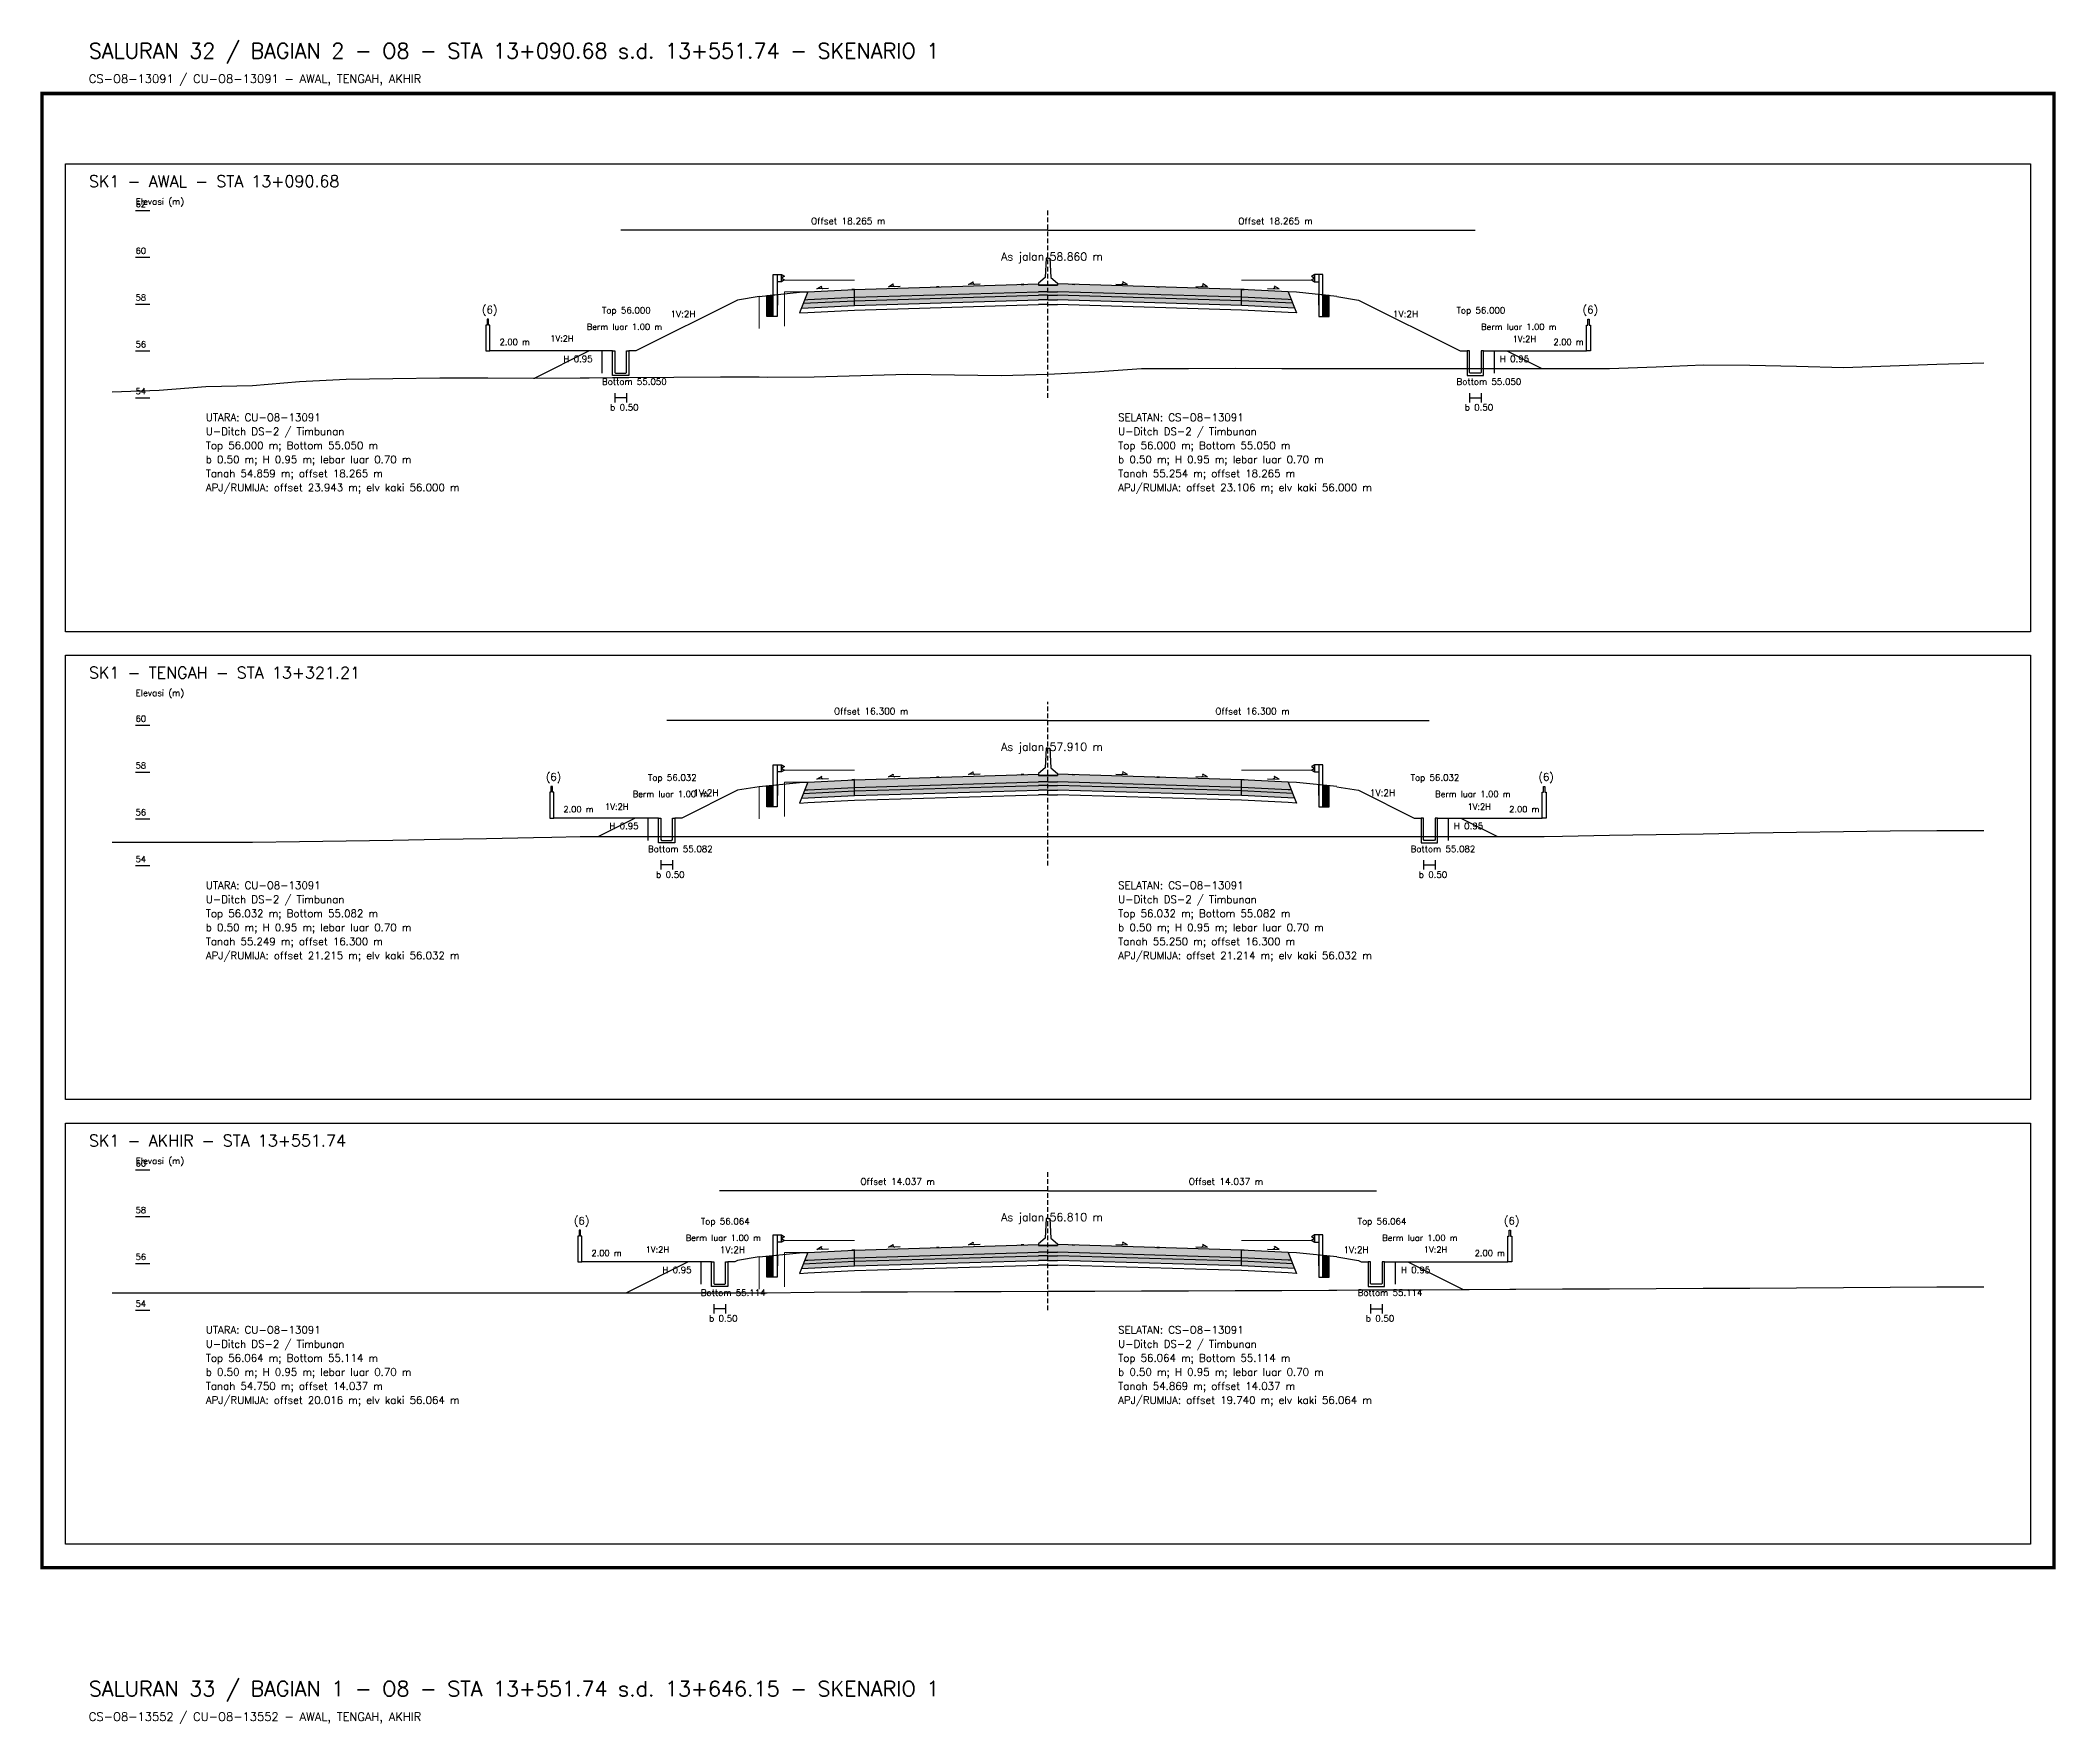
# Model space of a CAD drawing. Header units: metres. Extents: x -24715 to -24517, y 27498 to 30841.
# Drawn here: x -24713.7 to -24627.5, y 28472.6 to 28544.5 of the extents above; entities that cross this region are included whole.
import ezdxf

# ---------------------------------------------------------------- set-up
doc = ezdxf.new("R2010")
doc.units = ezdxf.units.M
doc.linetypes.add('PS_DASH', pattern=[0.3, 0.2, -0.1])
for name, color, linetype, lineweight in [('Dimensi', 230, 'Continuous', 20), ('GRS-ARSIR (HATCH)', 8, 'Continuous', 9), ('Guardrail', 20, 'Continuous', 30), ('HATCH - Beton ramping', 210, 'Continuous', 9), ('HATCH - LFA', 30, 'Continuous', 9), ('HATCH - Pavement', 50, 'Continuous', 9), ('Marka', 20, 'Continuous', 30), ('POT_ALL_GROUP', 2, 'Continuous', 70)]:
    doc.layers.add(name, color=color, linetype=linetype, lineweight=lineweight)
for name, color, linetype in [('POT_ALL_APJ', 2, 'Continuous'), ('POT_ALL_BORDER', 8, 'Continuous'), ('POT_ALL_CHANNEL1', 200, 'Continuous'), ('POT_ALL_DIM', 7, 'Continuous'), ('POT_ALL_GROUND', 1, 'Continuous'), ('POT_ALL_GUIDE', 8, 'Continuous'), ('POT_ALL_ROAD', 4, 'Continuous')]:
    doc.layers.add(name, color=color, linetype=linetype)
doc.styles.get("Standard").update_dxf_attribs({"font": 'simplex.shx'})

# ---------------------------------------------------------------- blocks, each defined once
blk = doc.blocks.new('JALAN_ASLI_TIPIKAL_2OKT_METER')
at = {"layer": 'Guardrail', "lineweight": 9}
h = blk.add_hatch(dxfattribs=at)
h.set_pattern_fill('JIS_LC_20', color=256, scale=0.002)
h.set_pattern_definition([(45, (-29.65569, -21.99233), (-0.02828427, 0.02828427), []), (45, (-29.65489, -21.99233), (-0.02828427, 0.02828427), [])])
h.paths.add_polyline_path([(-12.025, -1.394), (-11.753, -1.394), (-11.753, -0.471), (-12.018, -0.498)])
h = blk.add_hatch(dxfattribs=at)
h.set_pattern_fill('JIS_LC_20', color=256, scale=0.002)
h.set_pattern_definition([(45, (-29.40569, -21.99233), (-0.02828427, 0.02828427), []), (45, (-29.40489, -21.99233), (-0.02828427, 0.02828427), [])])
h.paths.add_polyline_path([(12.018, -0.498), (11.753, -0.471), (11.753, -1.394), (12.025, -1.394)])
at = {"layer": 'HATCH - Beton ramping'}
h = blk.add_hatch(dxfattribs=at)
h.set_pattern_fill('AR-CONC', color=256, scale=0.0005)
h.set_pattern_definition([(50, (-28.949556, -21.99233), (0.09109233, -0.00796954), [0.009525, -0.104775]), (355, (-28.94956, -21.99233), (-0.0176217, 0.09552842), [0.00762, -0.0838203]), (100.45144, (-28.941965, -21.992995), (0.07347062, 0.08755888), [0.008095, -0.08904512]), (46.1842, (-28.94956, -21.96693), (0.13553952, -0.02102116), [0.0142875, -0.1571625]), (96.63556, (-28.93826, -21.96868), (0.11870207, 0.12371306), [0.0121425, -0.1335678]), (351.18415, (-28.94956, -21.96693), (0.11870207, 0.12371306), [0.01143, -0.12572987]), (21, (-28.936856, -21.97328), (0.0758072, -0.0511326), [0.009525, -0.104775]), (326, (-28.93686, -21.97328), (0.03090101, 0.09209398), [0.00762, -0.08382]), (71.45144, (-28.93054, -21.97754), (0.1067082, 0.04096138), [0.008095, -0.08904497]), (37.5, (-28.949556, -21.99233), (0.001544302, 0.04227752), [0, -0.082804, 0, -0.08509, 0, -0.0841375]), (7.5, (-28.949556, -21.99233), (0.03340983, 0.05009029), [0, -0.048514, 0, -0.080899, 0, -0.0320675]), (327.5, (-28.977877, -21.99233), (0.067795298, -0.002864372), [0, -0.03175, 0, -0.09906, 0, -0.131445]), (317.5, (-28.990577, -21.99233), (0.07406459, 0.01271325), [0, -0.041275, 0, -0.065786, 0, -0.093345])])
h.paths.add_polyline_path([(-8.27, -0.566), (-10.401, -0.666), (-10.461, -0.826), (-8.27, -0.716)])
h.paths.add_polyline_path([(-0.4, -0.48), (0, -0.48), (0, -0.33), (-0.4, -0.33), (-8.27, -0.566), (-8.27, -0.716)])
h = blk.add_hatch(dxfattribs=at)
h.set_pattern_fill('AR-CONC', color=256, scale=0.0005)
h.set_pattern_definition([(50, (-28.699556, -21.99233), (0.09109233, -0.00796954), [0.009525, -0.104775]), (355, (-28.69956, -21.99233), (-0.01762171, 0.09552842), [0.00762, -0.0838203]), (100.45144, (-28.691965, -21.992995), (0.07347062, 0.08755888), [0.008095, -0.08904512]), (46.1842, (-28.69956, -21.96693), (0.13553952, -0.02102116), [0.0142875, -0.1571625]), (96.63556, (-28.68826, -21.96868), (0.11870207, 0.12371306), [0.0121425, -0.1335678]), (351.18415, (-28.69956, -21.96693), (0.11870207, 0.12371306), [0.01143, -0.12572987]), (21, (-28.686856, -21.97328), (0.0758072, -0.0511326), [0.009525, -0.104775]), (326, (-28.68686, -21.97328), (0.03090101, 0.09209398), [0.00762, -0.08382]), (71.45144, (-28.68054, -21.97754), (0.10670821, 0.04096138), [0.008095, -0.08904497]), (37.5, (-28.699556, -21.99233), (0.001544302, 0.04227752), [0, -0.082804, 0, -0.08509, 0, -0.0841375]), (7.5, (-28.699556, -21.99233), (0.03340983, 0.050090287), [0, -0.048514, 0, -0.080899, 0, -0.0320675]), (327.5, (-28.727877, -21.99233), (0.067795298, -0.002864372), [0, -0.03175, 0, -0.09906, 0, -0.131445]), (317.5, (-28.740577, -21.99233), (0.07406459, 0.012713246), [0, -0.041275, 0, -0.065786, 0, -0.093345])])
h.paths.add_polyline_path([(8.27, -0.566), (10.401, -0.666), (10.461, -0.826), (8.27, -0.716)])
h.paths.add_polyline_path([(0.4, -0.48), (0, -0.48), (0, -0.33), (0.4, -0.33), (8.27, -0.566), (8.27, -0.716)])
at = {"layer": 'HATCH - LFA'}
h = blk.add_hatch(dxfattribs=at)
h.set_pattern_fill('GRAVEL', color=256, scale=0.0075)
h.set_pattern_definition([(228.012788, (-28.812396, -21.801831), (-1.524, -1.7145), [0.0256291, -2.5372863]), (184.96974, (-28.829541, -21.820881), (2.2859999991, 0.1905000109), [0.04398035, -4.3540537]), (132.510447, (-28.873356, -21.824691), (1.9050000008, -2.0954999993), [0.0310111, -3.0701042]), (267.27369, (-28.947651, -21.872316), (0.1905000004, 3.81), [0.0400503, -3.9649828]), (292.833654, (-28.949556, -21.912321), (-0.9525, 2.286), [0.0392725, -3.8879856]), (357.27369, (-28.934316, -21.948516), (-3.81, 0.1905000004), [0.0400503, -3.9649828]), (37.69424, (-28.894311, -21.950421), (-2.4764999999, -1.9050000001), [0.0529645, -5.24348365]), (72.255328, (-28.852401, -21.918036), (1.3335000004, 4.1909999999), [0.050004, -4.95039425]), (121.429566, (-28.837161, -21.870411), (-1.5240000002, 2.4764999999), [0.040186, -3.9784159]), (175.23636, (-28.858116, -21.836121), (2.0955, -0.1905), [0.0458785, -2.2480453]), (222.397438, (-28.903836, -21.832311), (-2.2859999999, -2.0955000001), [0.05933084, -5.8737579]), (138.814075, (-28.759056, -21.874221), (-1.3335, 1.143), [0.0202503, -2.0047924]), (171.469234, (-28.774296, -21.860886), (2.4765, -0.3809999996), [0.03852615, -3.8140979]), (225, (-28.8124, -21.85517), (0, -0.1905), [0.0269407, -0.242467]), (203.19859, (-28.82573, -21.832311), (0.9525, 0.381), [0.0145081, -1.4362967]), (291.80141, (-28.839066, -21.838026), (-0.1905, 0.5715), [0.0205174, -1.0053565]), (30.96376, (-28.831446, -21.857076), (0.5715, 0.381), [0.033324, -1.0774724]), (161.56505, (-28.80287, -21.83993), (0.381, -0.1905), [0.0240965, -0.5783174]), (16.38954, (-28.949556, -21.838026), (1.905, 0.5715), [0.0337566, -3.341912]), (70.346176, (-28.917171, -21.828501), (-0.762, -2.0955), [0.0283199, -2.8036662]), (293.19859, (-28.80287, -21.801831), (-0.381, 0.9525), [0.029016, -1.4217888]), (343.61046, (-28.791441, -21.828501), (-1.905, 0.5715), [0.0337566, -3.341912]), (339.443955, (-28.949556, -21.956136), (-0.9525, 0.381), [0.0325526, -1.5950801]), (294.77514, (-28.919076, -21.967566), (-0.952500001, 2.0954999995), [0.0272754, -2.7002695]), (66.80141, (-28.800966, -21.992331), (0.381, 0.9525), [0.029016, -1.4217888]), (17.354025, (-28.789536, -21.965661), (-2.4765, -0.762), [0.0319337, -3.1614282]), (69.443955, (-28.89431, -21.992331), (-0.381, -0.9525), [0.0162763, -1.6113564]), (101.30993, (-28.812396, -21.99233), (-0.1905, 0.762), [0.0097136, -0.9616496]), (165.96376, (-28.8143, -21.982806), (0.5715, -0.1905), [0.0392725, -0.7461791]), (186.009006, (-28.852401, -21.973281), (1.905, 0.1905), [0.036395, -3.6031024]), (303.69007, (-28.831446, -21.87422), (-0.1905, 0.381), [0.0274743, -0.6593832]), (353.157227, (-28.816206, -21.897081), (3.2385, -0.3809999998), [0.0479668, -4.7487007]), (60.945396, (-28.76858, -21.902796), (-0.762, -1.3335), [0.0196131, -1.9417044]), (90, (-28.75906, -21.88565), (-0.1905, 0.1905), [0.01143, -0.17907]), (120.256437, (-28.856211, -21.967566), (0.762, -1.3335), [0.026465, -2.6200456]), (48.012787, (-28.869546, -21.944706), (1.524, 1.7145), [0.0512582, -2.5116572]), (0, (-28.83526, -21.9066), (0.1905, 0.1905), [0.04953, -0.14097]), (325.304846, (-28.785726, -21.906606), (1.9050000007, -1.333499999), [0.0301207, -2.9819488]), (254.0546, (-28.76096, -21.92375), (-0.1905, -0.762), [0.0277372, -1.3591238]), (207.645975, (-28.768581, -21.950421), (-3.6195000001, -1.9049999997), [0.0451609, -4.4709348]), (175.426079, (-28.808586, -21.971376), (-2.4765, 0.1905), [0.0477772, -4.7299385])])
h.paths.add_polyline_path([(-8.27, -0.716), (-10.461, -0.826), (-10.54, -1.03), (-8.27, -0.916)])
h.paths.add_polyline_path([(-0.4, -0.68), (0, -0.68), (0, -0.48), (-0.4, -0.48), (-8.27, -0.716), (-8.27, -0.916)])
h = blk.add_hatch(dxfattribs=at)
h.set_pattern_fill('GRAVEL', color=256, scale=0.0075)
h.set_pattern_definition([(228.012788, (-28.562396, -21.801831), (-1.524, -1.7145), [0.0256291, -2.5372863]), (184.96974, (-28.579541, -21.820881), (2.2859999991, 0.1905000109), [0.04398035, -4.3540537]), (132.510447, (-28.623356, -21.824691), (1.9050000008, -2.0954999993), [0.0310111, -3.0701042]), (267.27369, (-28.697651, -21.872316), (0.1905000004, 3.81), [0.04005034, -3.9649828]), (292.833654, (-28.699556, -21.912321), (-0.9525, 2.286), [0.0392725, -3.8879856]), (357.27369, (-28.684316, -21.948516), (-3.81, 0.1905000004), [0.04005034, -3.9649828]), (37.69424, (-28.644311, -21.950421), (-2.4764999999, -1.9050000001), [0.0529645, -5.24348365]), (72.255328, (-28.602401, -21.918036), (1.3335000004, 4.1909999999), [0.050004, -4.95039425]), (121.429566, (-28.587161, -21.870411), (-1.5240000002, 2.4764999999), [0.040186, -3.9784159]), (175.23636, (-28.608116, -21.836121), (2.0955, -0.1905000003), [0.0458785, -2.2480453]), (222.397438, (-28.653836, -21.832311), (-2.2859999999, -2.0955000001), [0.05933084, -5.87375794]), (138.814075, (-28.509056, -21.874221), (-1.3335, 1.143), [0.02025034, -2.0047924]), (171.469234, (-28.524296, -21.860886), (2.4765, -0.3809999996), [0.03852615, -3.8140979]), (225, (-28.5624, -21.85517), (0, -0.1905), [0.0269407, -0.242467]), (203.19859, (-28.57573, -21.832311), (0.9525, 0.381), [0.0145081, -1.4362967]), (291.80141, (-28.589066, -21.838026), (-0.1905, 0.5715), [0.0205174, -1.0053565]), (30.96376, (-28.581446, -21.857076), (0.5715, 0.381), [0.033324, -1.0774724]), (161.56505, (-28.55287, -21.83993), (0.381, -0.1905), [0.0240965, -0.57831736]), (16.38954, (-28.699556, -21.838026), (1.905, 0.5715), [0.0337566, -3.341912]), (70.346176, (-28.667171, -21.828501), (-0.762, -2.0955), [0.0283199, -2.8036662]), (293.19859, (-28.55287, -21.801831), (-0.381, 0.9525), [0.029016, -1.4217888]), (343.61046, (-28.541441, -21.828501), (-1.905, 0.5714999999), [0.0337566, -3.341912]), (339.443955, (-28.699556, -21.956136), (-0.9525, 0.381), [0.03255264, -1.5950801]), (294.77514, (-28.669076, -21.967566), (-0.952500001, 2.0954999995), [0.0272754, -2.7002695]), (66.80141, (-28.550966, -21.992331), (0.381, 0.9525), [0.029016, -1.4217888]), (17.354025, (-28.539536, -21.965661), (-2.4765, -0.7620000002), [0.0319337, -3.1614282]), (69.443955, (-28.64431, -21.992331), (-0.381, -0.9525), [0.0162763, -1.6113564]), (101.30993, (-28.562396, -21.99233), (-0.1905, 0.762), [0.0097136, -0.9616496]), (165.96376, (-28.5643, -21.982806), (0.5715, -0.1905), [0.0392725, -0.7461791]), (186.009006, (-28.602401, -21.973281), (1.905, 0.1905), [0.036395, -3.6031024]), (303.69007, (-28.581446, -21.87422), (-0.1905, 0.381), [0.0274743, -0.6593832]), (353.157227, (-28.566206, -21.897081), (3.2385, -0.3809999998), [0.04796676, -4.7487007]), (60.945396, (-28.51858, -21.902796), (-0.762, -1.3335), [0.0196131, -1.9417044]), (90, (-28.50906, -21.88565), (-0.1905, 0.1905), [0.01143, -0.17907]), (120.256437, (-28.606211, -21.967566), (0.762, -1.3335), [0.026465, -2.62004556]), (48.012787, (-28.619546, -21.944706), (1.524, 1.7145), [0.0512582, -2.5116572]), (0, (-28.58526, -21.9066), (0.1905, 0.1905), [0.04953, -0.14097]), (325.304846, (-28.535726, -21.906606), (1.9050000007, -1.333499999), [0.0301207, -2.98194875]), (254.054604, (-28.51096, -21.92375), (-0.1905, -0.762), [0.0277372, -1.35912375]), (207.645975, (-28.518581, -21.950421), (-3.6195000001, -1.9049999997), [0.0451609, -4.4709348]), (175.426079, (-28.558586, -21.971376), (-2.4765, 0.1905), [0.0477772, -4.7299385])])
h.paths.add_polyline_path([(8.27, -0.716), (10.461, -0.826), (10.54, -1.03), (8.27, -0.916)])
h.paths.add_polyline_path([(0.4, -0.68), (0, -0.68), (0, -0.48), (0.4, -0.48), (8.27, -0.716), (8.27, -0.916)])
at = {"layer": 'HATCH - Pavement'}
h = blk.add_hatch(dxfattribs=at)
h.set_pattern_fill('AR-CONC', color=256, scale=0.001)
h.set_pattern_definition([(50, (-89.43046, -52.62889), (0.18218467, -0.01593909), [0.01905, -0.20955]), (355, (-89.43046, -52.6289), (-0.03524342, 0.19105685), [0.01524, -0.1676406]), (100.45144, (-89.41528, -52.63022), (0.14694125, 0.17511775), [0.01619, -0.17809024]), (46.1842, (-89.43046, -52.5781), (0.27107904, -0.04204233), [0.028575, -0.314325]), (96.63556, (-89.40787, -52.5816), (0.23740413, 0.2474261), [0.024285, -0.2671356]), (351.18415, (-89.43046, -52.5781), (0.2374041, 0.2474261), [0.02286, -0.2514597]), (21, (-89.40506, -52.59079), (0.1516144, -0.1022652), [0.01905, -0.20955]), (326, (-89.40506, -52.5908), (0.06180203, 0.18418797), [0.01524, -0.16764]), (71.45144, (-89.39243, -52.59931), (0.21341642, 0.08192277), [0.01619, -0.17808994]), (37.5, (-89.43046, -52.62889), (0.003088603, 0.08455504), [0, -0.165608, 0, -0.17018, 0, -0.168275]), (7.5, (-89.43046, -52.62889), (0.06681966, 0.100180575), [0, -0.097028, 0, -0.161798, 0, -0.064135]), (327.5, (-89.4871, -52.62889), (0.135590595, -0.005728744), [0, -0.0635, 0, -0.19812, 0, -0.26289]), (317.5, (-89.5125, -52.62889), (0.14812918, 0.02542649), [0, -0.08255, 0, -0.131572, 0, -0.18669])])
h.paths.add_polyline_path([(-8.27, -0.236), (-10.27, -0.336), (-10.401, -0.673), (-10.27, -0.666), (-8.27, -0.566)])
h.paths.add_polyline_path([(-0.4, -0.33), (0, -0.33), (0, 0), (-0.4, 0), (-8.27, -0.236), (-8.27, -0.566)])
h = blk.add_hatch(dxfattribs=at)
h.set_pattern_fill('AR-CONC', color=256, scale=0.001)
h.set_pattern_definition([(50, (-89.18046, -52.62889), (0.18218467, -0.01593909), [0.01905, -0.20955]), (355, (-89.18046, -52.6289), (-0.03524342, 0.19105685), [0.01524, -0.16764058]), (100.45144, (-89.16528, -52.63022), (0.14694125, 0.17511775), [0.01619, -0.17809024]), (46.1842, (-89.18046, -52.5781), (0.27107904, -0.04204233), [0.028575, -0.314325]), (96.63556, (-89.15787, -52.5816), (0.23740413, 0.2474261), [0.024285, -0.2671356]), (351.18415, (-89.18046, -52.5781), (0.2374041, 0.2474261), [0.02286, -0.2514597]), (21, (-89.15506, -52.59079), (0.1516144, -0.1022652), [0.01905, -0.20955]), (326, (-89.15506, -52.5908), (0.06180203, 0.18418797), [0.01524, -0.16764]), (71.45144, (-89.14243, -52.59931), (0.21341642, 0.08192277), [0.01619, -0.17808994]), (37.5, (-89.18046, -52.62889), (0.003088603, 0.08455504), [0, -0.165608, 0, -0.17018, 0, -0.168275]), (7.5, (-89.18046, -52.62889), (0.06681966, 0.100180575), [0, -0.097028, 0, -0.161798, 0, -0.064135]), (327.5, (-89.2371, -52.62889), (0.135590595, -0.005728744), [0, -0.0635, 0, -0.19812, 0, -0.26289]), (317.5, (-89.2625, -52.62889), (0.14812918, 0.02542649), [0, -0.08255, 0, -0.131572, 0, -0.18669])])
h.paths.add_polyline_path([(8.27, -0.236), (10.27, -0.336), (10.401, -0.673), (10.27, -0.666), (8.27, -0.566)])
h.paths.add_polyline_path([(0.4, -0.33), (0, -0.33), (0, 0), (0.4, 0), (8.27, -0.236), (8.27, -0.566)])
at = {"layer": 'Marka'}
h = blk.add_hatch(color=256, dxfattribs=at)
h.dxf.hatch_style = 1
h.paths.add_polyline_path([(-8.27, -0.23), (-8.39, -0.236), (-8.39, -0.242), (-8.27, -0.236)])
h.paths.add_polyline_path([(-4.65, -0.122), (-4.77, -0.125), (-4.77, -0.131), (-4.65, -0.128)])
h.paths.add_polyline_path([(-1.03, -0.019), (-1.03, -0.013), (-1.15, -0.017), (-1.15, -0.023)])
h = blk.add_hatch(color=256, dxfattribs=at)
h.dxf.hatch_style = 1
h.paths.add_polyline_path([(8.27, -0.23), (8.39, -0.236), (8.39, -0.242), (8.27, -0.236)])
h.paths.add_polyline_path([(4.65, -0.122), (4.77, -0.125), (4.77, -0.131), (4.65, -0.128)])
h.paths.add_polyline_path([(1.03, -0.019), (1.03, -0.013), (1.15, -0.017), (1.15, -0.023)])
for p, q in [((-8.27, -0.236), (-0.4, 0)), ((8.27, -0.236), (0.4, 0)), ((-12.353, -0.533), (-10.622, -0.354)), ((-10.27, -0.336), (-10.62, -1.234)), ((-10.62, -0.354), (-10.27, -0.336)), ((-10.461, -0.826), (-8.27, -0.716)), ((-10.401, -0.673), (-10.27, -0.666)), ((-10.27, -0.336), (-8.27, -0.236)), ((-10.27, -0.666), (-8.27, -0.566)), ((-8.27, -0.916), (-8.27, -0.236)), ((-8.27, -0.566), (-0.4, -0.33)), ((-8.27, -0.716), (-0.4, -0.48)), ((-8.27, -0.916), (-0.4, -0.68)), ((0, -0.05), (-0.4, -0.05)), ((0, -0.33), (-0.4, -0.33)), ((0, -0.48), (-0.4, -0.48)), ((0, -0.68), (-0.4, -0.68)), ((0, -0.05), (0.4, -0.05)), ((0, -0.33), (0.4, -0.33)), ((0, -0.48), (0.4, -0.48)), ((0, -0.68), (0.4, -0.68)), ((8.27, -0.566), (0.4, -0.33)), ((8.27, -0.716), (0.4, -0.48)), ((8.27, -0.916), (0.4, -0.68)), ((8.27, -0.916), (8.27, -0.236)), ((10.27, -0.336), (8.27, -0.236)), ((10.27, -0.666), (8.27, -0.566)), ((10.461, -0.826), (8.27, -0.716)), ((10.27, -0.336), (10.62, -1.234)), ((10.62, -0.354), (10.27, -0.336)), ((10.401, -0.673), (10.27, -0.666)), ((12.353, -0.533), (10.622, -0.354)), ((-10.62, -1.234), (-10.27, -1.216)), ((-10.54, -1.03), (-8.27, -0.916)), ((-10.27, -1.216), (-8.27, -1.116)), ((-8.27, -1.116), (-0.4, -0.88)), ((0, -0.88), (-0.4, -0.88)), ((0, -0.88), (0.4, -0.88)), ((8.27, -1.116), (0.4, -0.88)), ((10.54, -1.03), (8.27, -0.916)), ((10.27, -1.216), (8.27, -1.116)), ((10.62, -1.234), (10.27, -1.216))]:
    blk.add_line(p, q)
for points in [[(0, 1.11), (-0.075, 1.11), (-0.125, 0.27), (-0.4, 0.03), (-0.4, -0.05), (0, -0.05)], [(0, 1.11), (0.075, 1.11), (0.125, 0.27), (0.4, 0.03), (0.4, -0.05), (0, -0.05)], [(-6.818, -0.116), (-6.616, 0)], [(-3.401, -0.02), (-3.199, 0.096)], [(3.401, -0.02), (3.199, 0.096)], [(6.818, -0.116), (6.616, 0)], [(-9.887, -0.208), (-9.686, -0.092)], [(-9.387, -0.193), (-9.887, -0.208)], [(-6.318, -0.101), (-6.818, -0.116)], [(-2.901, -0.005), (-3.401, -0.02)], [(2.901, -0.005), (3.401, -0.02)], [(6.318, -0.101), (6.818, -0.116)], [(9.387, -0.193), (9.887, -0.208)], [(9.887, -0.208), (9.686, -0.092)]]:
    blk.add_lwpolyline(points)
for centre, start, end in [((-6.556, -0.037), 148.28164, 271.71836), ((-3.139, 0.059), 148.28164, 271.71836), ((3.139, 0.059), 268.28164, 31.71836), ((6.556, -0.037), 268.28164, 31.71836), ((-9.625, -0.129), 148.28164, 271.71836), ((9.625, -0.129), 268.28164, 31.71836)]:
    blk.add_arc(centre, 0.0711, start, end)
at = {"layer": 'Dimensi'}
for p, q in [((-8.27, 0.168), (-11.27, 0.168)), ((8.27, 0.168), (11.27, 0.168))]:
    blk.add_line(p, q, dxfattribs=at)
at = {"layer": 'GRS-ARSIR (HATCH)'}
for p, q in [((-12.353, -0.533), (-12.353, -1.909)), ((-11.27, -0.336), (-11.27, -1.803)), ((-10.27, -0.336), (-11.27, -0.336))]:
    blk.add_line(p, q, dxfattribs=at)
at = {"layer": 'Guardrail'}
for points in [[(-11.753, -1.394), (-11.753, 0.406), (-11.575, 0.406), (-11.575, -1.394), (-11.753, -1.394)], [(-11.575, 0.406), (-11.397, 0.406), (-11.397, 0.094), (-11.575, 0.094)], [(-11.397, 0.25), (-11.397, 0.406), (-11.262, 0.328), (-11.397, 0.25)], [(-11.397, 0.094), (-11.397, 0.25), (-11.262, 0.172), (-11.397, 0.094)], [(11.397, 0.25), (11.397, 0.406), (11.262, 0.328), (11.397, 0.25)], [(11.397, 0.094), (11.397, 0.25), (11.262, 0.172), (11.397, 0.094)], [(11.575, 0.406), (11.397, 0.406), (11.397, 0.094), (11.575, 0.094)], [(11.753, -1.394), (11.753, 0.406), (11.575, 0.406), (11.575, -1.394), (11.753, -1.394)], [(-11.575, -1.394), (-12.025, -1.394), (-12.018, -0.498), (-11.568, -0.453), (-11.575, -1.394)], [(11.575, -1.394), (12.025, -1.394), (12.018, -0.498), (11.568, -0.453), (11.575, -1.394)]]:
    blk.add_lwpolyline(points, dxfattribs=at)
at = {"layer": 'Marka'}
for points in [[(-8.39, -0.242), (-8.27, -0.236), (-8.27, -0.23), (-8.39, -0.236), (-8.39, -0.242)], [(8.39, -0.242), (8.27, -0.236), (8.27, -0.23), (8.39, -0.236), (8.39, -0.242)]]:
    blk.add_lwpolyline(points, dxfattribs=at)
for points in [[(-4.65, -0.122), (-4.77, -0.125), (-4.77, -0.131), (-4.65, -0.128)], [(-1.03, -0.013), (-1.15, -0.017), (-1.15, -0.023), (-1.03, -0.019)], [(1.03, -0.013), (1.15, -0.017), (1.15, -0.023), (1.03, -0.019)], [(4.65, -0.122), (4.77, -0.125), (4.77, -0.131), (4.65, -0.128)]]:
    blk.add_lwpolyline(points, close=True, dxfattribs=at)

msp = doc.modelspace()

# ---------------------------------------------------------------- linework, layer by layer
at = {"layer": 'POT_ALL_APJ', "linetype": 'Continuous'}
for points in [[(-24694.61367, 28532.36828), (-24694.61367, 28531.26387), (-24694.44367, 28531.26387), (-24694.44367, 28532.36828), (-24694.49867, 28532.36828), (-24694.49867, 28532.61828), (-24694.52867, 28532.61828), (-24694.55867, 28532.61828), (-24694.55867, 28532.36828), (-24694.61367, 28532.36828)], [(-24647.39524, 28532.36828), (-24647.39524, 28531.26387), (-24647.56524, 28531.26387), (-24647.56524, 28532.36828), (-24647.51024, 28532.36828), (-24647.51024, 28532.61828), (-24647.48024, 28532.61828), (-24647.45024, 28532.61828), (-24647.45024, 28532.36828), (-24647.39524, 28532.36828)], [(-24690.20115, 28531.26387), (-24694.44367, 28531.26387)], [(-24650.9706, 28531.26387), (-24647.56524, 28531.26387)], [(-24691.88631, 28512.40028), (-24691.88631, 28511.29587), (-24691.71631, 28511.29587), (-24691.71631, 28512.40028), (-24691.77131, 28512.40028), (-24691.77131, 28512.65028), (-24691.80131, 28512.65028), (-24691.83131, 28512.65028), (-24691.83131, 28512.40028), (-24691.88631, 28512.40028)], [(-24649.28642, 28512.40028), (-24649.28642, 28511.29587), (-24649.45642, 28511.29587), (-24649.45642, 28512.40028), (-24649.40142, 28512.40028), (-24649.40142, 28512.65028), (-24649.37142, 28512.65028), (-24649.34142, 28512.65028), (-24649.34142, 28512.40028), (-24649.28642, 28512.40028)], [(-24688.23625, 28511.29587), (-24691.71631, 28511.29587)], [(-24652.9355, 28511.29587), (-24649.45642, 28511.29587)], [(-24690.68669, 28493.43228), (-24690.68669, 28492.32787), (-24690.51669, 28492.32787), (-24690.51669, 28493.43228), (-24690.57169, 28493.43228), (-24690.57169, 28493.68228), (-24690.60169, 28493.68228), (-24690.63169, 28493.68228), (-24690.63169, 28493.43228), (-24690.68669, 28493.43228)], [(-24650.7607, 28493.43228), (-24650.7607, 28492.32787), (-24650.9307, 28492.32787), (-24650.9307, 28493.43228), (-24650.8757, 28493.43228), (-24650.8757, 28493.68228), (-24650.8457, 28493.68228), (-24650.8157, 28493.68228), (-24650.8157, 28493.43228), (-24650.7607, 28493.43228)], [(-24685.97315, 28492.32787), (-24690.51669, 28492.32787)], [(-24655.1986, 28492.32787), (-24650.9307, 28492.32787)]]:
    msp.add_lwpolyline(points, dxfattribs=at)
at = {"layer": 'POT_ALL_BORDER', "linetype": 'Continuous'}
for points in [[(-24712.58588, 28539.26387), (-24628.58588, 28539.26387), (-24628.58588, 28519.26387), (-24712.58588, 28519.26387), (-24712.58588, 28539.26387)], [(-24712.58588, 28518.26387), (-24628.58588, 28518.26387), (-24628.58588, 28499.26387), (-24712.58588, 28499.26387), (-24712.58588, 28518.26387)], [(-24712.58588, 28498.26387), (-24628.58588, 28498.26387), (-24628.58588, 28480.26387), (-24712.58588, 28480.26387), (-24712.58588, 28498.26387)]]:
    msp.add_lwpolyline(points, dxfattribs=at)
at = {"layer": 'POT_ALL_CHANNEL1', "linetype": 'Continuous'}
for points in [[(-24688.60115, 28531.26387), (-24688.50115, 28531.26387), (-24688.50115, 28530.21387), (-24689.20115, 28530.21387), (-24689.20115, 28531.26387), (-24689.10115, 28531.26387), (-24689.10115, 28530.34387), (-24689.07115, 28530.31387), (-24688.63115, 28530.31387), (-24688.60115, 28530.34387), (-24688.60115, 28531.26387)], [(-24652.5706, 28531.26387), (-24652.6706, 28531.26387), (-24652.6706, 28530.21387), (-24651.9706, 28530.21387), (-24651.9706, 28531.26387), (-24652.0706, 28531.26387), (-24652.0706, 28530.34387), (-24652.1006, 28530.31387), (-24652.5406, 28530.31387), (-24652.5706, 28530.34387), (-24652.5706, 28531.26387)], [(-24686.63625, 28511.29587), (-24686.53625, 28511.29587), (-24686.53625, 28510.24587), (-24687.23625, 28510.24587), (-24687.23625, 28511.29587), (-24687.13625, 28511.29587), (-24687.13625, 28510.37587), (-24687.10625, 28510.34587), (-24686.66625, 28510.34587), (-24686.63625, 28510.37587), (-24686.63625, 28511.29587)], [(-24654.5355, 28511.29587), (-24654.6355, 28511.29587), (-24654.6355, 28510.24587), (-24653.9355, 28510.24587), (-24653.9355, 28511.29587), (-24654.0355, 28511.29587), (-24654.0355, 28510.37587), (-24654.0655, 28510.34587), (-24654.5055, 28510.34587), (-24654.5355, 28510.37587), (-24654.5355, 28511.29587)], [(-24684.37315, 28492.32787), (-24684.27315, 28492.32787), (-24684.27315, 28491.27787), (-24684.97315, 28491.27787), (-24684.97315, 28492.32787), (-24684.87315, 28492.32787), (-24684.87315, 28491.40787), (-24684.84315, 28491.37787), (-24684.40315, 28491.37787), (-24684.37315, 28491.40787), (-24684.37315, 28492.32787)], [(-24656.7986, 28492.32787), (-24656.8986, 28492.32787), (-24656.8986, 28491.27787), (-24656.1986, 28491.27787), (-24656.1986, 28492.32787), (-24656.2986, 28492.32787), (-24656.2986, 28491.40787), (-24656.3286, 28491.37787), (-24656.7686, 28491.37787), (-24656.7986, 28491.40787), (-24656.7986, 28492.32787)]]:
    msp.add_lwpolyline(points, dxfattribs=at)
at = {"layer": 'POT_ALL_DIM', "linetype": 'Continuous'}
for points in [[(-24670.58588, 28536.42387), (-24688.85115, 28536.42387)], [(-24670.58588, 28536.42387), (-24652.3206, 28536.42387)], [(-24689.65115, 28531.26387), (-24689.65115, 28530.31387)], [(-24651.5206, 28531.26387), (-24651.5206, 28530.31387)], [(-24689.10115, 28529.46387), (-24689.10115, 28529.06387)], [(-24688.60115, 28529.46387), (-24688.60115, 28529.06387)], [(-24652.5706, 28529.46387), (-24652.5706, 28529.06387)], [(-24652.0706, 28529.46387), (-24652.0706, 28529.06387)], [(-24688.60115, 28529.26387), (-24689.10115, 28529.26387)], [(-24652.5706, 28529.26387), (-24652.0706, 28529.26387)], [(-24670.58588, 28515.47342), (-24686.88625, 28515.47342)], [(-24670.58588, 28515.47342), (-24654.2855, 28515.47342)], [(-24687.68625, 28511.29587), (-24687.68625, 28510.34587)], [(-24653.4855, 28511.29587), (-24653.4855, 28510.34587)], [(-24687.13625, 28509.49587), (-24687.13625, 28509.09587)], [(-24686.63625, 28509.29587), (-24687.13625, 28509.29587)], [(-24686.63625, 28509.49587), (-24686.63625, 28509.09587)], [(-24654.5355, 28509.49587), (-24654.5355, 28509.09587)], [(-24654.5355, 28509.29587), (-24654.0355, 28509.29587)], [(-24654.0355, 28509.49587), (-24654.0355, 28509.09587)], [(-24670.58588, 28495.37387), (-24684.62315, 28495.37387)], [(-24670.58588, 28495.37387), (-24656.5486, 28495.37387)], [(-24685.42315, 28492.32787), (-24685.42315, 28491.37787)], [(-24655.7486, 28492.32787), (-24655.7486, 28491.37787)], [(-24684.87315, 28490.52787), (-24684.87315, 28490.12787)], [(-24684.37315, 28490.32787), (-24684.87315, 28490.32787)], [(-24684.37315, 28490.52787), (-24684.37315, 28490.12787)], [(-24656.7986, 28490.52787), (-24656.7986, 28490.12787)], [(-24656.7986, 28490.32787), (-24656.2986, 28490.32787)], [(-24656.2986, 28490.52787), (-24656.2986, 28490.12787)]]:
    msp.add_lwpolyline(points, dxfattribs=at)
at = {"layer": 'POT_ALL_GROUND', "linetype": 'Continuous'}
for points in [[(-24710.58588, 28529.51902), (-24708.58588, 28529.59252), (-24706.58588, 28529.73919), (-24704.58588, 28529.78518), (-24702.58588, 28529.95385), (-24700.58588, 28530.05093), (-24698.58588, 28530.07898), (-24696.58588, 28530.11351), (-24694.58588, 28530.11487), (-24694.52867, 28530.11424), (-24692.58588, 28530.10014), (-24692.52867, 28530.10009), (-24690.58588, 28530.11244), (-24690.20115, 28530.11481), (-24689.20115, 28530.12099), (-24688.85115, 28530.12315), (-24688.58588, 28530.12479), (-24688.50115, 28530.12532), (-24686.58588, 28530.13715), (-24684.58588, 28530.15849), (-24683.85579, 28530.15938), (-24682.93915, 28530.15178), (-24682.58588, 28530.14679), (-24680.58588, 28530.1559), (-24678.58588, 28530.21289), (-24676.58588, 28530.26806), (-24674.58588, 28530.23822), (-24672.58588, 28530.20813), (-24670.58588, 28530.26403), (-24668.58588, 28530.37594), (-24666.58588, 28530.51198), (-24664.58588, 28530.5178), (-24662.58588, 28530.52042), (-24660.58588, 28530.51653), (-24658.58588, 28530.51701), (-24658.2326, 28530.5171), (-24657.31596, 28530.51732), (-24656.58588, 28530.51736), (-24654.58588, 28530.51759), (-24652.6706, 28530.51842), (-24652.58588, 28530.51839), (-24652.3206, 28530.5183), (-24651.9706, 28530.51819), (-24650.9706, 28530.51834), (-24650.58588, 28530.51845), (-24649.48024, 28530.51865), (-24648.58588, 28530.51811), (-24647.48024, 28530.51801), (-24646.58588, 28530.51807), (-24644.58588, 28530.5759), (-24642.58588, 28530.66474), (-24640.58588, 28530.65688), (-24638.58588, 28530.61368), (-24636.58588, 28530.54778), (-24634.58588, 28530.63043), (-24632.58588, 28530.70231), (-24630.58588, 28530.75885)], [(-24710.58588, 28510.26416), (-24708.58588, 28510.26407), (-24706.58588, 28510.26396), (-24704.58588, 28510.2653), (-24702.58588, 28510.29245), (-24700.58588, 28510.3222), (-24698.58588, 28510.3529), (-24696.58588, 28510.39125), (-24694.58588, 28510.4296), (-24692.58588, 28510.46795), (-24691.80131, 28510.483), (-24690.58588, 28510.5063), (-24689.80131, 28510.51334), (-24688.58588, 28510.51331), (-24688.23625, 28510.51331), (-24687.23625, 28510.51303), (-24686.88625, 28510.51292), (-24686.58588, 28510.51283), (-24686.53625, 28510.51281), (-24684.58588, 28510.51222), (-24683.85579, 28510.51202), (-24682.93915, 28510.51198), (-24682.58588, 28510.51195), (-24680.58588, 28510.51246), (-24678.58588, 28510.51303), (-24676.58588, 28510.51403), (-24674.58588, 28510.51416), (-24672.58588, 28510.51406), (-24670.58588, 28510.51387), (-24668.58588, 28510.51383), (-24666.58588, 28510.51379), (-24664.58588, 28510.5138), (-24662.58588, 28510.51381), (-24660.58588, 28510.51378), (-24658.58588, 28510.51378), (-24658.2326, 28510.51376), (-24657.31596, 28510.51373), (-24656.58588, 28510.51371), (-24654.6355, 28510.51375), (-24654.58588, 28510.51375), (-24654.2855, 28510.51376), (-24653.9355, 28510.51377), (-24652.9355, 28510.5138), (-24652.58588, 28510.51381), (-24651.37142, 28510.51384), (-24650.58588, 28510.51386), (-24649.37142, 28510.51508), (-24648.58588, 28510.52626), (-24646.58588, 28510.56076), (-24644.58588, 28510.59526), (-24642.58588, 28510.62949), (-24640.58588, 28510.66131), (-24638.58588, 28510.69033), (-24636.58588, 28510.71745), (-24634.58588, 28510.74609), (-24632.58588, 28510.7644), (-24630.58588, 28510.76615)], [(-24710.58588, 28491.01387), (-24708.58588, 28491.01387), (-24706.58588, 28491.01387), (-24704.58588, 28491.01364), (-24702.58588, 28491.01342), (-24700.58588, 28491.0134), (-24698.58588, 28491.01338), (-24696.58588, 28491.01337), (-24694.58588, 28491.01342), (-24692.58588, 28491.01348), (-24690.60169, 28491.01353), (-24690.58588, 28491.01353), (-24688.60169, 28491.0136), (-24688.58588, 28491.0136), (-24686.58588, 28491.01369), (-24685.97315, 28491.01372), (-24684.97315, 28491.01376), (-24684.62315, 28491.01378), (-24684.58588, 28491.01378), (-24684.27315, 28491.0138), (-24683.85579, 28491.01382), (-24682.93915, 28491.01386), (-24682.58588, 28491.01387), (-24680.58588, 28491.03078), (-24678.58588, 28491.04484), (-24676.58588, 28491.05187), (-24674.58588, 28491.05912), (-24672.58588, 28491.06641), (-24670.58588, 28491.07373), (-24668.58588, 28491.08105), (-24666.58588, 28491.08837), (-24664.58588, 28491.09569), (-24662.58588, 28491.10301), (-24660.58588, 28491.11237), (-24658.58588, 28491.12248), (-24658.2326, 28491.12426), (-24657.31596, 28491.12889), (-24656.8986, 28491.131), (-24656.58588, 28491.13258), (-24656.5486, 28491.13277), (-24656.1986, 28491.13454), (-24655.1986, 28491.13959), (-24654.58588, 28491.14269), (-24652.8457, 28491.15148), (-24652.58588, 28491.15279), (-24650.8457, 28491.16159), (-24650.58588, 28491.1629), (-24648.58588, 28491.17301), (-24646.58588, 28491.18311), (-24644.58588, 28491.19322), (-24642.58588, 28491.20332), (-24640.58588, 28491.21343), (-24638.58588, 28491.22354), (-24636.58588, 28491.23364), (-24634.58588, 28491.24916), (-24632.58588, 28491.26376), (-24630.58588, 28491.26376)]]:
    msp.add_lwpolyline(points, dxfattribs=at)
at = {"layer": 'POT_ALL_GROUP', "linetype": 'Continuous', "lineweight": 70, "const_width": 0.15}
msp.add_lwpolyline([(-24713.58588, 28542.26387), (-24627.58588, 28542.26387), (-24627.58588, 28479.26387), (-24713.58588, 28479.26387), (-24713.58588, 28542.26387)], dxfattribs=at)
at = {"layer": 'POT_ALL_GUIDE', "linetype": 'Continuous'}
for points in [[(-24709.58588, 28537.26387), (-24708.98588, 28537.26387)], [(-24709.58588, 28535.26387), (-24708.98588, 28535.26387)], [(-24709.58588, 28533.26387), (-24708.98588, 28533.26387)], [(-24709.58588, 28531.26387), (-24708.98588, 28531.26387)], [(-24709.58588, 28529.26387), (-24708.98588, 28529.26387)], [(-24709.58588, 28515.26387), (-24708.98588, 28515.26387)], [(-24709.58588, 28513.26387), (-24708.98588, 28513.26387)], [(-24709.58588, 28511.26387), (-24708.98588, 28511.26387)], [(-24709.58588, 28509.26387), (-24708.98588, 28509.26387)], [(-24709.58588, 28496.26387), (-24708.98588, 28496.26387)], [(-24709.58588, 28494.26387), (-24708.98588, 28494.26387)], [(-24709.58588, 28492.26387), (-24708.98588, 28492.26387)], [(-24709.58588, 28490.26387), (-24708.98588, 28490.26387)]]:
    msp.add_lwpolyline(points, dxfattribs=at)
at = {"layer": 'POT_ALL_GUIDE', "linetype": 'PS_DASH'}
for points in [[(-24670.58588, 28529.26387), (-24670.58588, 28537.26387)], [(-24670.58588, 28509.26387), (-24670.58588, 28516.26387)], [(-24670.58588, 28490.26387), (-24670.58588, 28496.26387)]]:
    msp.add_lwpolyline(points, dxfattribs=at)
at = {"layer": 'POT_ALL_ROAD', "linetype": 'Continuous'}
for points in [[(-24682.93915, 28533.59048), (-24683.85579, 28533.43655), (-24688.20115, 28531.26387), (-24688.50115, 28531.26387)], [(-24658.2326, 28533.59048), (-24657.31596, 28533.43655), (-24652.9706, 28531.26387), (-24652.6706, 28531.26387)], [(-24690.20115, 28531.26387), (-24692.52867, 28530.10009)], [(-24689.20115, 28531.26387), (-24690.20115, 28531.26387)], [(-24651.9706, 28531.26387), (-24650.9706, 28531.26387)], [(-24650.9706, 28531.26387), (-24649.48024, 28530.51865)], [(-24682.93915, 28512.64002), (-24683.85579, 28512.4861), (-24686.23625, 28511.29587), (-24686.53625, 28511.29587)], [(-24658.2326, 28512.64002), (-24657.31596, 28512.4861), (-24654.9355, 28511.29587), (-24654.6355, 28511.29587)], [(-24688.23625, 28511.29587), (-24689.80131, 28510.51334)], [(-24687.23625, 28511.29587), (-24688.23625, 28511.29587)], [(-24653.9355, 28511.29587), (-24652.9355, 28511.29587)], [(-24652.9355, 28511.29587), (-24651.37142, 28510.51384)], [(-24682.93915, 28492.54048), (-24683.85579, 28492.38655), (-24683.97315, 28492.32787), (-24684.27315, 28492.32787)], [(-24658.2326, 28492.54048), (-24657.31596, 28492.38655), (-24657.1986, 28492.32787), (-24656.8986, 28492.32787)], [(-24685.97315, 28492.32787), (-24688.60169, 28491.0136)], [(-24684.97315, 28492.32787), (-24685.97315, 28492.32787)], [(-24656.1986, 28492.32787), (-24655.1986, 28492.32787)], [(-24655.1986, 28492.32787), (-24652.8457, 28491.15148)]]:
    msp.add_lwpolyline(points, dxfattribs=at)

# ---------------------------------------------------------------- block references
at = {"layer": 'POT_ALL_ROAD'}
for p in [(-24670.58588, 28534.12387), (-24670.58588, 28513.17342), (-24670.58588, 28493.07387)]:
    msp.add_blockref('JALAN_ASLI_TIPIKAL_2OKT_METER', p, dxfattribs=at)

# ---------------------------------------------------------------- texts
at = {"layer": 'POT_ALL_APJ'}
for s, height, p in [('(6)', 0.32, (-24694.77867, 28532.86387)), ('(6)', 0.32, (-24647.73024, 28532.86387)), ('2.00 m', 0.26, (-24694.02867, 28531.51387)), ('2.00 m', 0.26, (-24648.98024, 28531.51387)), ('(6)', 0.32, (-24692.05131, 28512.89587)), ('(6)', 0.32, (-24649.62142, 28512.89587)), ('2.00 m', 0.26, (-24691.30131, 28511.54587)), ('2.00 m', 0.26, (-24650.87142, 28511.54587)), ('(6)', 0.32, (-24690.85169, 28493.92787)), ('(6)', 0.32, (-24651.0957, 28493.92787)), ('2.00 m', 0.26, (-24690.10169, 28492.57787)), ('2.00 m', 0.26, (-24652.3457, 28492.57787))]:
    msp.add_text(s, height=height, dxfattribs=at).set_placement(p)
at = {"layer": 'POT_ALL_CHANNEL1'}
for s, height, p in [('Top 56.000', 0.27, (-24689.65115, 28532.86387)), ('Top 56.000', 0.27, (-24653.1206, 28532.86387)), ('Bottom 55.050', 0.27, (-24689.65115, 28529.81387)), ('Bottom 55.050', 0.27, (-24653.1206, 28529.81387)), ('UTARA: CU-O8-13091', 0.32, (-24706.58588, 28528.26387)), ('SELATAN: CS-O8-13091', 0.32, (-24667.58588, 28528.26387)), ('Top 56.032', 0.27, (-24687.68625, 28512.89587)), ('Top 56.032', 0.27, (-24655.0855, 28512.89587)), ('Bottom 55.082', 0.27, (-24687.68625, 28509.84587)), ('Bottom 55.082', 0.27, (-24655.0855, 28509.84587)), ('UTARA: CU-O8-13091', 0.32, (-24706.58588, 28508.26387)), ('SELATAN: CS-O8-13091', 0.32, (-24667.58588, 28508.26387)), ('Top 56.064', 0.27, (-24685.42315, 28493.92787)), ('Top 56.064', 0.27, (-24657.3486, 28493.92787)), ('Bottom 55.114', 0.27, (-24685.42315, 28490.87787)), ('Bottom 55.114', 0.27, (-24657.3486, 28490.87787)), ('UTARA: CU-O8-13091', 0.32, (-24706.58588, 28489.26387)), ('SELATAN: CS-O8-13091', 0.32, (-24667.58588, 28489.26387))]:
    msp.add_text(s, height=height, dxfattribs=at).set_placement(p)
at = {"layer": 'POT_ALL_DIM'}
for s, height, p in [('SK1 - AWAL - STA 13+090.68', 0.5, (-24711.58588, 28538.26387)), ('62', 0.26, (-24709.58588, 28537.41387)), ('Elevasi (m)', 0.27, (-24709.58588, 28537.51387)), ('Offset 18.265 m', 0.28, (-24680.71851, 28536.67387)), ('Offset 18.265 m', 0.28, (-24662.45324, 28536.67387)), ('60', 0.26, (-24709.58588, 28535.41387)), ('As jalan 58.860 m', 0.34, (-24672.58588, 28535.12387)), ('58', 0.26, (-24709.58588, 28533.41387)), ('1V:2H', 0.28, (-24686.72847, 28532.70021)), ('1V:2H', 0.28, (-24655.84328, 28532.70021)), ('Berm luar 1.00 m', 0.26, (-24690.30115, 28532.16387)), ('Berm luar 1.00 m', 0.26, (-24652.0706, 28532.16387)), ('56', 0.26, (-24709.58588, 28531.41387)), ('1V:2H', 0.26, (-24691.86491, 28531.66387)), ('1V:2H', 0.26, (-24650.72542, 28531.64126)), ('H 0.95', 0.27, (-24691.30115, 28530.78887)), ('H 0.95', 0.27, (-24651.2706, 28530.78887)), ('54', 0.26, (-24709.58588, 28529.41387)), ('b 0.50', 0.27, (-24689.30115, 28528.71387)), ('b 0.50', 0.27, (-24652.7706, 28528.71387)), ('U-Ditch DS-2 / Timbunan', 0.32, (-24706.58588, 28527.66387)), ('U-Ditch DS-2 / Timbunan', 0.32, (-24667.58588, 28527.66387)), ('Top 56.000 m; Bottom 55.050 m', 0.32, (-24706.58588, 28527.06387)), ('Top 56.000 m; Bottom 55.050 m', 0.32, (-24667.58588, 28527.06387)), ('Tanah 54.859 m; offset 18.265 m', 0.32, (-24706.58588, 28525.86387)), ('b 0.50 m; H 0.95 m; lebar luar 0.70 m', 0.32, (-24706.58588, 28526.46387)), ('Tanah 55.254 m; offset 18.265 m', 0.32, (-24667.58588, 28525.86387)), ('b 0.50 m; H 0.95 m; lebar luar 0.70 m', 0.32, (-24667.58588, 28526.46387)), ('APJ/RUMIJA: offset 23.943 m; elv kaki 56.000 m', 0.32, (-24706.58588, 28525.26387)), ('APJ/RUMIJA: offset 23.106 m; elv kaki 56.000 m', 0.32, (-24667.58588, 28525.26387)), ('SK1 - TENGAH - STA 13+321.21', 0.5, (-24711.58588, 28517.26387)), ('Elevasi (m)', 0.27, (-24709.58588, 28516.51387)), ('60', 0.26, (-24709.58588, 28515.41387)), ('Offset 16.300 m', 0.28, (-24679.73606, 28515.72342)), ('Offset 16.300 m', 0.28, (-24663.43569, 28515.72342)), ('As jalan 57.910 m', 0.34, (-24672.58588, 28514.17342)), ('58', 0.26, (-24709.58588, 28513.41387)), ('Berm luar 1.00 m', 0.26, (-24688.33625, 28512.19587)), ('1V:2H', 0.28, (-24685.74602, 28512.24099)), ('1V:2H', 0.28, (-24656.82573, 28512.24099)), ('Berm luar 1.00 m', 0.26, (-24654.0355, 28512.19587)), ('56', 0.26, (-24709.58588, 28511.41387)), ('1V:2H', 0.26, (-24689.51878, 28511.65461)), ('1V:2H', 0.26, (-24652.65346, 28511.65486)), ('H 0.95', 0.27, (-24689.33625, 28510.82087)), ('H 0.95', 0.27, (-24653.2355, 28510.82087)), ('54', 0.26, (-24709.58588, 28509.41387)), ('b 0.50', 0.27, (-24687.33625, 28508.74587)), ('b 0.50', 0.27, (-24654.7355, 28508.74587)), ('U-Ditch DS-2 / Timbunan', 0.32, (-24706.58588, 28507.66387)), ('U-Ditch DS-2 / Timbunan', 0.32, (-24667.58588, 28507.66387)), ('Top 56.032 m; Bottom 55.082 m', 0.32, (-24706.58588, 28507.06387)), ('Top 56.032 m; Bottom 55.082 m', 0.32, (-24667.58588, 28507.06387)), ('Tanah 55.249 m; offset 16.300 m', 0.32, (-24706.58588, 28505.86387)), ('b 0.50 m; H 0.95 m; lebar luar 0.70 m', 0.32, (-24706.58588, 28506.46387)), ('Tanah 55.250 m; offset 16.300 m', 0.32, (-24667.58588, 28505.86387)), ('b 0.50 m; H 0.95 m; lebar luar 0.70 m', 0.32, (-24667.58588, 28506.46387)), ('APJ/RUMIJA: offset 21.215 m; elv kaki 56.032 m', 0.32, (-24706.58588, 28505.26387)), ('APJ/RUMIJA: offset 21.214 m; elv kaki 56.032 m', 0.32, (-24667.58588, 28505.26387)), ('SK1 - AKHIR - STA 13+551.74', 0.5, (-24711.58588, 28497.26387)), ('Elevasi (m)', 0.27, (-24709.58588, 28496.51387)), ('60', 0.26, (-24709.58588, 28496.41387)), ('Offset 14.037 m', 0.28, (-24678.60451, 28495.62387)), ('Offset 14.037 m', 0.28, (-24664.56724, 28495.62387)), ('58', 0.26, (-24709.58588, 28494.41387)), ('As jalan 56.810 m', 0.34, (-24672.58588, 28494.07387)), ('Berm luar 1.00 m', 0.26, (-24686.07315, 28493.22787)), ('Berm luar 1.00 m', 0.26, (-24656.2986, 28493.22787)), ('56', 0.26, (-24709.58588, 28492.41387)), ('1V:2H', 0.26, (-24687.78742, 28492.72787)), ('1V:2H', 0.28, (-24684.61447, 28492.70721)), ('1V:2H', 0.28, (-24657.95728, 28492.70721)), ('1V:2H', 0.26, (-24654.52215, 28492.72787)), ('H 0.95', 0.27, (-24687.07315, 28491.85287)), ('H 0.95', 0.27, (-24655.4986, 28491.85287)), ('54', 0.26, (-24709.58588, 28490.41387)), ('b 0.50', 0.27, (-24685.07315, 28489.77787)), ('b 0.50', 0.27, (-24656.9986, 28489.77787)), ('U-Ditch DS-2 / Timbunan', 0.32, (-24706.58588, 28488.66387)), ('U-Ditch DS-2 / Timbunan', 0.32, (-24667.58588, 28488.66387)), ('Top 56.064 m; Bottom 55.114 m', 0.32, (-24706.58588, 28488.06387)), ('Top 56.064 m; Bottom 55.114 m', 0.32, (-24667.58588, 28488.06387)), ('b 0.50 m; H 0.95 m; lebar luar 0.70 m', 0.32, (-24706.58588, 28487.46387)), ('b 0.50 m; H 0.95 m; lebar luar 0.70 m', 0.32, (-24667.58588, 28487.46387)), ('Tanah 54.750 m; offset 14.037 m', 0.32, (-24706.58588, 28486.86387)), ('APJ/RUMIJA: offset 20.016 m; elv kaki 56.064 m', 0.32, (-24706.58588, 28486.26387)), ('Tanah 54.869 m; offset 14.037 m', 0.32, (-24667.58588, 28486.86387)), ('APJ/RUMIJA: offset 19.740 m; elv kaki 56.064 m', 0.32, (-24667.58588, 28486.26387))]:
    msp.add_text(s, height=height, dxfattribs=at).set_placement(p)
at = {"layer": 'POT_ALL_GROUP', "lineweight": 0}
for s, height, p in [('SALURAN 32 / BAGIAN 2 - O8 - STA 13+090.68 s.d. 13+551.74 - SKENARIO 1', 0.65, (-24711.58588, 28543.76387)), ('CS-O8-13091 / CU-O8-13091 - AWAL, TENGAH, AKHIR', 0.36, (-24711.58588, 28542.71387)), ('SALURAN 33 / BAGIAN 1 - O8 - STA 13+551.74 s.d. 13+646.15 - SKENARIO 1', 0.65, (-24711.58588, 28473.76387)), ('CS-O8-13552 / CU-O8-13552 - AWAL, TENGAH, AKHIR', 0.36, (-24711.58588, 28472.71387))]:
    msp.add_text(s, height=height, dxfattribs=at).set_placement(p)

doc.saveas('drawing.dxf')
